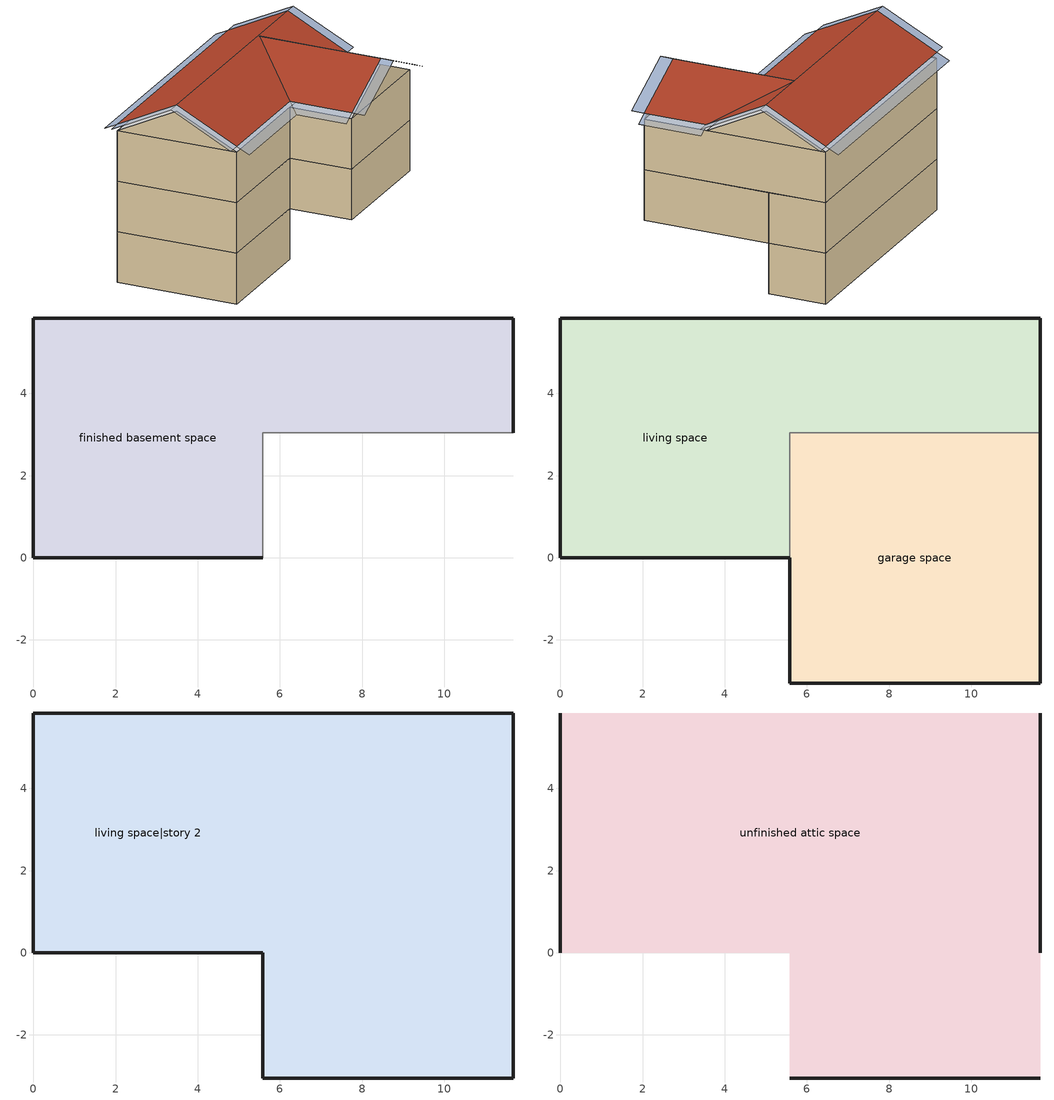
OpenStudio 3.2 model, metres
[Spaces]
finished basement space
 floor foundation: 0,0 0,5.84 11.67,5.84 11.67,3.05 5.58,3.05 5.58,0 z-2.44
 wall foundation: 11.67,3.05 11.67,5.84 0,5.84 0,0 5.58,0 z-2.44:0
 wall adiabatic: 5.58,0 5.58,3.05 11.67,3.05 z-2.44:0
garage space
 floor foundation: 5.58,-3.05 5.58,3.05 11.67,3.05 11.67,-3.05 z0
 wall outside: 5.58,0 5.58,-3.05 11.67,-3.05 11.67,3.05 z0:2.44
 wall to living space: 11.67,3.05 5.58,3.05 5.58,0 z0:2.44
living space
 floor to finished basement space: 0,0 0,5.84 11.67,5.84 11.67,3.05 5.58,3.05 5.58,0 z0
 wall outside: 11.67,3.05 11.67,5.84 0,5.84 0,0 5.58,0 z0:2.44
living space|story 2
 floor to garage space: 11.67,3.05 11.67,-3.05 5.58,-3.05 5.58,3.05 z2.44
 floor to living space: 11.67,5.84 11.67,3.05 5.58,3.05 5.58,0 0,0 0,5.84 z2.44
 wall outside: 0,5.84 0,0 5.58,0 5.58,-3.05 11.67,-3.05 11.67,5.84 0,5.84 z2.44:4.88
unfinished attic space
 floor to living space|story 2: 11.67,5.84 11.67,0 0,0 0,5.84 z4.88; 5.58,-3.05 5.58,0 11.67,0 11.67,-3.05 z4.88
 wall outside: 0,2.92,6.34 0,5.84,4.88 0,0,4.88; 11.67,2.92,6.34 11.67,0,4.88 11.67,5.84,4.88; 5.58,-3.05,4.88 11.67,-3.05,4.88 8.62,-3.05,6.33
 roof outside: 0,2.92,6.64 11.67,2.92,6.64 11.67,5.84,5.18 0,5.84,5.18; 5.58,0,5.17 5.58,-3.05,5.17 8.62,-3.05,6.62 8.62,2.9,6.62; 11.67,0,5.17 8.62,2.9,6.62 8.62,-3.05,6.62 11.67,-3.05,5.17; 0,2.92,6.64 0,0,5.18 5.58,0,5.18 8.62,2.9,6.63 11.67,0,5.18 11.67,2.92,6.64
shading: 12.28,-3.05,4.88 12.28,0,4.88 11.67,0,5.17 11.67,-3.05,5.17; 8.62,-3.66,6.62 11.67,-3.66,5.17 11.67,-3.05,5.17 8.62,-3.05,6.62; -0.61,5.84,5.18 -0.61,2.92,6.64 0,2.92,6.64 0,5.84,5.18; 12.28,2.92,6.64 12.28,5.84,5.18 11.67,5.84,5.18 11.67,2.92,6.64; 11.67,6.45,4.88 0,6.45,4.88 0,5.84,5.18 11.67,5.84,5.18; 4.97,0,4.88 4.97,-3.05,4.88 5.58,-3.05,5.17 5.58,0,5.17; 5.58,-3.66,5.17 8.62,-3.66,6.62 8.62,-3.05,6.62 5.58,-3.05,5.17; -0.61,2.92,6.64 -0.61,0,5.18 0,0,5.18 0,2.92,6.64; 0,-0.61,4.88 5.58,-0.61,4.88 5.58,0,5.18 0,0,5.18; 12.28,0,5.18 12.28,2.92,6.64 11.67,2.92,6.64 11.67,0,5.18
[Site]
Denver Intl Ap_CO_USA: Latitude {deg}=39.83; Longitude {deg}=-104.65; Time Zone {hr}=-7; Elevation {m}=1650
[ClimateZones]
Climate Zone Institution Name 1=Building America; Climate Zone Document Year 1=0; Climate Zone Value 1=Cold
[Site:WaterMainsTemperature]
Calculation Method=Correlation; Annual Average Outdoor Air Temperature {C}=10.8753; Maximum Difference In Monthly Average Outdoor Air Temperatures {deltaC}=23.1524
[Site:GroundTemperature:Deep]
10.8753, 10.8753, 10.8753, 10.8753, 10.8753, 10.8753, 10.8753, 10.8753, 10.8753, 10.8753, 10.8753, 10.8753
[Building]
Building 1: North Axis {deg}=0; Standards Number of Stories=3; Standards Number of Above Ground Stories=2; Standards Building Type=singlefamilydetached; Standards Number of Living Units=1
[ThermalZone] Use Ideal Air Loads=No
Name | Thermostat
living zone | living zone temperature setpoint
garage zone; unfinished attic zone
finished basement zone | finished basement zone temperature setpoint
[Sizing:Zone] Zone Cooling Design Supply Air Temperature Input Method=SupplyAirTemperature; Zone Cooling Design Supply Air Temperature {C}=14; Zone Cooling Design Supply Air Temperature Difference {deltaC}=11.11; Zone Heating Design Supply Air Temperature Input Method=SupplyAirTemperature; Zone Heating Design Supply Air Temperature {C}=40; Zone Heating Design Supply Air Temperature Difference {deltaC}=11.11; Zone Cooling Design Supply Air Humidity Ratio {kg-H2O/kg-air}=0.0085; Zone Heating Design Supply Air Humidity Ratio {kg-H2O/kg-air}=0.008; Cooling Design Air Flow Method=DesignDay; Heating Design Air Flow Method=DesignDay; Account for Dedicated Outdoor Air System=No; Dedicated Outdoor Air System Control Strategy=NeutralSupplyAir; Dedicated Outdoor Air Low Setpoint Temperature for Design {C}=autosize; Dedicated Outdoor Air High Setpoint Temperature for Design {C}=autosize
living zone; garage zone; unfinished attic zone; finished basement zone
[Zone equipment]
living zone: res bb living zone convective electric
finished basement zone: res bb finished basement zone convective electric
[Space]
Name | Space Type | Thermal Zone | Building Unit
garage space | Space Type 1 | garage zone
living space; living space|story 2 | Space Type 2 | living zone | unit 1
unfinished attic space | Space Type 3 | unfinished attic zone
finished basement space | Space Type 4 | finished basement zone | unit 1
[SpaceType]
Name | Standards Space Type
Space Type 1 | garage
Space Type 2 | living
Space Type 3 | unfinished attic
Space Type 4 | finished basement
[BuildingUnit]
unit 1: Building Unit Type=Residential
[External:File]
8760.csv: File=8760.csv
[People:Definition] Number of People Calculation Method=People; Fraction Radiant=0.319734; Sensible Heat Fraction=0.573; Carbon Dioxide Generation Rate {m3/s-W}=0; Enable ASHRAE 55 Comfort Warnings=No; Mean Radiant Temperature Calculation Type=ZoneAveraged
Name | Number of People {people}
res occupants|living space|story 2 | 1.232
res occupants|finished basement space; res occupants|living space | 0.704
[People] Number of People Schedule=occupants; Activity Level Schedule=res occupants activity schedule; Multiplier=1
Name | People Definition | Space or SpaceType
res occupants|living space|story 2 | res occupants|living space|story 2 | living space|story 2
res occupants|finished basement space | res occupants|finished basement space | finished basement space
res occupants|living space | res occupants|living space | living space
[ZoneHVAC:Baseboard:Convective:Electric] Availability Schedule=Always On Discrete; Nominal Capacity {W}=autosize; Efficiency=1
res bb living zone convective electric; res bb finished basement zone convective electric
[ThermostatSetpoint:DualSetpoint] Heating Setpoint Temperature Schedule=res heating setpoint; Cooling Setpoint Temperature Schedule=res cooling setpoint
finished basement zone temperature setpoint; living zone temperature setpoint
[Schedule:File]
occupants: External File=8760.csv; Column Number=1; Rows to Skip at Top=1; Number of Hours of Data=8760; Minutes per Item=60
[Schedule:Constant]
Name | Value
res occupants activity schedule | 112.539
Always On Discrete | 1
[Schedule:Ruleset]
Name | Default Day Schedule | Summer Design Day Schedule | Winter Design Day Schedule
res heating setpoint | Schedule Day 5 | res heating setpoint summer design | res heating setpoint winter design
res cooling setpoint | Schedule Day 6 | res cooling setpoint summer design | res cooling setpoint winter design
[Schedule:Day]
Schedule Day 5; Schedule Day 6: 24, 0, 0
res heating setpoint allday1; res heating setpoint allday2; res heating setpoint allday3; res heating setpoint allday4; res heating setpoint allday5; res heating setpoint allday6; res heating setpoint allday7; res heating setpoint allday8; res heating setpoint allday9; res heating setpoint allday10; res heating setpoint allday11; res heating setpoint allday12: 24, 0, 21.6667
res heating setpoint winter design; res cooling setpoint winter design: 24, 0, 21.1111
res heating setpoint summer design; res cooling setpoint summer design: 24, 0, 23.8889
res cooling setpoint allday1; res cooling setpoint allday2; res cooling setpoint allday3; res cooling setpoint allday4; res cooling setpoint allday5; res cooling setpoint allday6; res cooling setpoint allday7; res cooling setpoint allday8; res cooling setpoint allday9; res cooling setpoint allday10; res cooling setpoint allday11; res cooling setpoint allday12: 24, 0, 24.4444
[Schedule:Rule] Apply Sunday=Yes; Apply Monday=Yes; Apply Tuesday=Yes; Apply Wednesday=Yes; Apply Thursday=Yes; Apply Friday=Yes; Apply Saturday=Yes; Date Specification Type=DateRange; Start Day=1
Name | Schedule Ruleset | Rule Order | Day Schedule | Start Month | End Month | End Day
res heating setpoint allday rule1 | res heating setpoint | 11 | res heating setpoint allday1 | 1 | 1 | 31
res heating setpoint allday rule2 | res heating setpoint | 10 | res heating setpoint allday2 | 2 | 2 | 28
res heating setpoint allday rule3 | res heating setpoint | 9 | res heating setpoint allday3 | 3 | 3 | 31
res heating setpoint allday rule4 | res heating setpoint | 8 | res heating setpoint allday4 | 4 | 4 | 30
res heating setpoint allday rule5 | res heating setpoint | 7 | res heating setpoint allday5 | 5 | 5 | 31
res heating setpoint allday rule6 | res heating setpoint | 6 | res heating setpoint allday6 | 6 | 6 | 30
res heating setpoint allday rule7 | res heating setpoint | 5 | res heating setpoint allday7 | 7 | 7 | 31
res heating setpoint allday rule8 | res heating setpoint | 4 | res heating setpoint allday8 | 8 | 8 | 31
res heating setpoint allday rule9 | res heating setpoint | 3 | res heating setpoint allday9 | 9 | 9 | 30
res heating setpoint allday rule10 | res heating setpoint | 2 | res heating setpoint allday10 | 10 | 10 | 31
res heating setpoint allday rule11 | res heating setpoint | 1 | res heating setpoint allday11 | 11 | 11 | 30
res heating setpoint allday rule12 | res heating setpoint | 0 | res heating setpoint allday12 | 12 | 12 | 31
res cooling setpoint allday rule1 | res cooling setpoint | 11 | res cooling setpoint allday1 | 1 | 1 | 31
res cooling setpoint allday rule2 | res cooling setpoint | 10 | res cooling setpoint allday2 | 2 | 2 | 28
res cooling setpoint allday rule3 | res cooling setpoint | 9 | res cooling setpoint allday3 | 3 | 3 | 31
res cooling setpoint allday rule4 | res cooling setpoint | 8 | res cooling setpoint allday4 | 4 | 4 | 30
res cooling setpoint allday rule5 | res cooling setpoint | 7 | res cooling setpoint allday5 | 5 | 5 | 31
res cooling setpoint allday rule6 | res cooling setpoint | 6 | res cooling setpoint allday6 | 6 | 6 | 30
res cooling setpoint allday rule7 | res cooling setpoint | 5 | res cooling setpoint allday7 | 7 | 7 | 31
res cooling setpoint allday rule8 | res cooling setpoint | 4 | res cooling setpoint allday8 | 8 | 8 | 31
res cooling setpoint allday rule9 | res cooling setpoint | 3 | res cooling setpoint allday9 | 9 | 9 | 30
res cooling setpoint allday rule10 | res cooling setpoint | 2 | res cooling setpoint allday10 | 10 | 10 | 31
res cooling setpoint allday rule11 | res cooling setpoint | 1 | res cooling setpoint allday11 | 11 | 11 | 30
res cooling setpoint allday rule12 | res cooling setpoint | 0 | res cooling setpoint allday12 | 12 | 12 | 31
